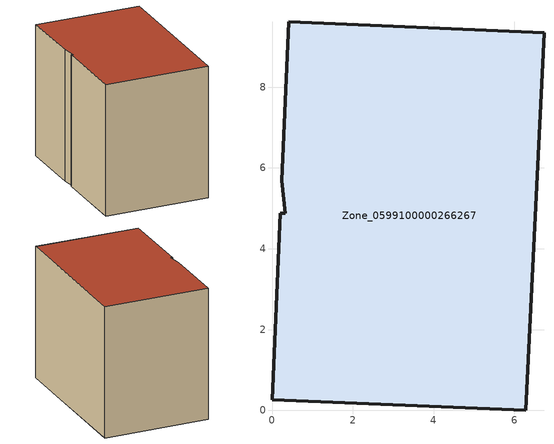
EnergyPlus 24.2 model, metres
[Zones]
Zone_0599100000266267
 floor ground (C_G): 0.33,4.87 0.24,5.69 0.41,9.62 6.73,9.34 6.28,0 0,0.27 0.2,4.88 z1.29
 wall outside (C_F): 6.73,9.34 0.41,9.62 0.24,5.69 0.33,4.87 0.2,4.88 0,0.27 6.28,0 6.73,9.34 z1.29:9.24
 roof outside (C_R): 0.24,5.69 0.33,4.87 0.2,4.88 0,0.27 6.28,0 6.73,9.34 0.41,9.62 z9.24
[BUILDING]
Pand.0599100000266267: North Axis=0; Terrain=City; Loads Convergence Tolerance Value=0.04; Temperature Convergence Tolerance Value=0.4; Solar Distribution=FullExterior; Maximum Number of Warmup Days=25; Minimum Number of Warmup Days=1
[Site:Location]
Rotterdam.The.Hague.AP_ZH_NLD Design_Conditions: Latitude=51.96; Longitude=4.45; Time Zone=1; Elevation=-4.5
[SITE:GROUNDTEMPERATURE:BUILDINGSURFACE]
18, 18, 18, 18, 18, 18, 18, 18, 18, 18, 18, 18
[MATERIAL] Thermal Absorptance=0.9; Solar Absorptance=0.7; Visible Absorptance=0.7
Name | Roughness | Thickness | Conductivity | Density | Specific Heat
G.TC.1965-1974 | MediumSmooth | 0.15 | 0.882353 | 540 | 1210
F.TC.1965-1974 | Rough | 0.3 | 0.697674 | 1920 | 840
R.TC.1965-1974 | MediumRough | 0.2 | 0.232558 | 1500 | 1000
[CONSTRUCTION]
C_G: G.TC.1965-1974
C_F: F.TC.1965-1974
C_R: R.TC.1965-1974
[ZONE]
Zone_0599100000266267: Type=1; Multiplier=1; Ceiling Height=Autocalculate; Volume=Autocalculate; Floor Area=autocalculate; Part of Total Floor Area=Yes
[ZONEINFILTRATION:DESIGNFLOWRATE]
Infil_Zone_0599100000266267: Zone or ZoneList or Space or SpaceList=Zone_0599100000266267; Schedule=AlwaysOn; Design Flow Rate Calculation Method=Flow/Area; Flow Rate per Floor Area=0.003; Constant Term Coefficient=1; Temperature Term Coefficient=0; Velocity Term Coefficient=0; Velocity Squared Term Coefficient=0
[HVACTEMPLATE:ZONE:IDEALLOADSAIRSYSTEM]
Zone_0599100000266267: Maximum Heating Supply Air Temperature=50; Minimum Cooling Supply Air Temperature=13; Maximum Heating Supply Air Humidity Ratio=0.0156; Minimum Cooling Supply Air Humidity Ratio=0.0077; Heating Limit=NoLimit; Cooling Limit=NoLimit; Dehumidification Control Type=ConstantSensibleHeatRatio; Cooling Sensible Heat Ratio=0.7; Dehumidification Setpoint=60; Humidification Control Type=None; Humidification Setpoint=30; Outdoor Air Method=None; Outdoor Air Flow Rate per Person=0.00944; Outdoor Air Flow Rate per Zone Floor Area=0; Outdoor Air Flow Rate per Zone=0; Demand Controlled Ventilation Type=None; Outdoor Air Economizer Type=NoEconomizer; Heat Recovery Type=None; Sensible Heat Recovery Effectiveness=0.7; Latent Heat Recovery Effectiveness=0.65
[ZONECONTROL:THERMOSTAT]
ThermostatControl_Zone_0599100000266267: Zone or ZoneList=Zone_0599100000266267; Control Type Schedule=DualSetpointControlType; Control 1=Thermostat_Zone_0599100000266267; Temperature Difference Between Cutout And Setpoint=0
[THERMOSTATSETPOINT:DUALSETPOINT]
Thermostat_Zone_0599100000266267: Heating Setpoint Temperature Schedule=HeatingSetpoint_Zone_0599100000266267; Cooling Setpoint Temperature Schedule=CoolingSetpoint_Zone_0599100000266267
[SCHEDULE:COMPACT]
HeatingSetpoint_Zone_0599100000266267: Through: 12/31, For: AllDays, Until: 24:00, 21
CoolingSetpoint_Zone_0599100000266267: Through: 12/31, For: AllDays, Until: 24:00, 24
DualSetpointControlType: Through: 12/31, For: AllDays, Until: 24:00, 4
AlwaysOn: Through: 12/31, For: AllDays, Until: 24:00, 1
